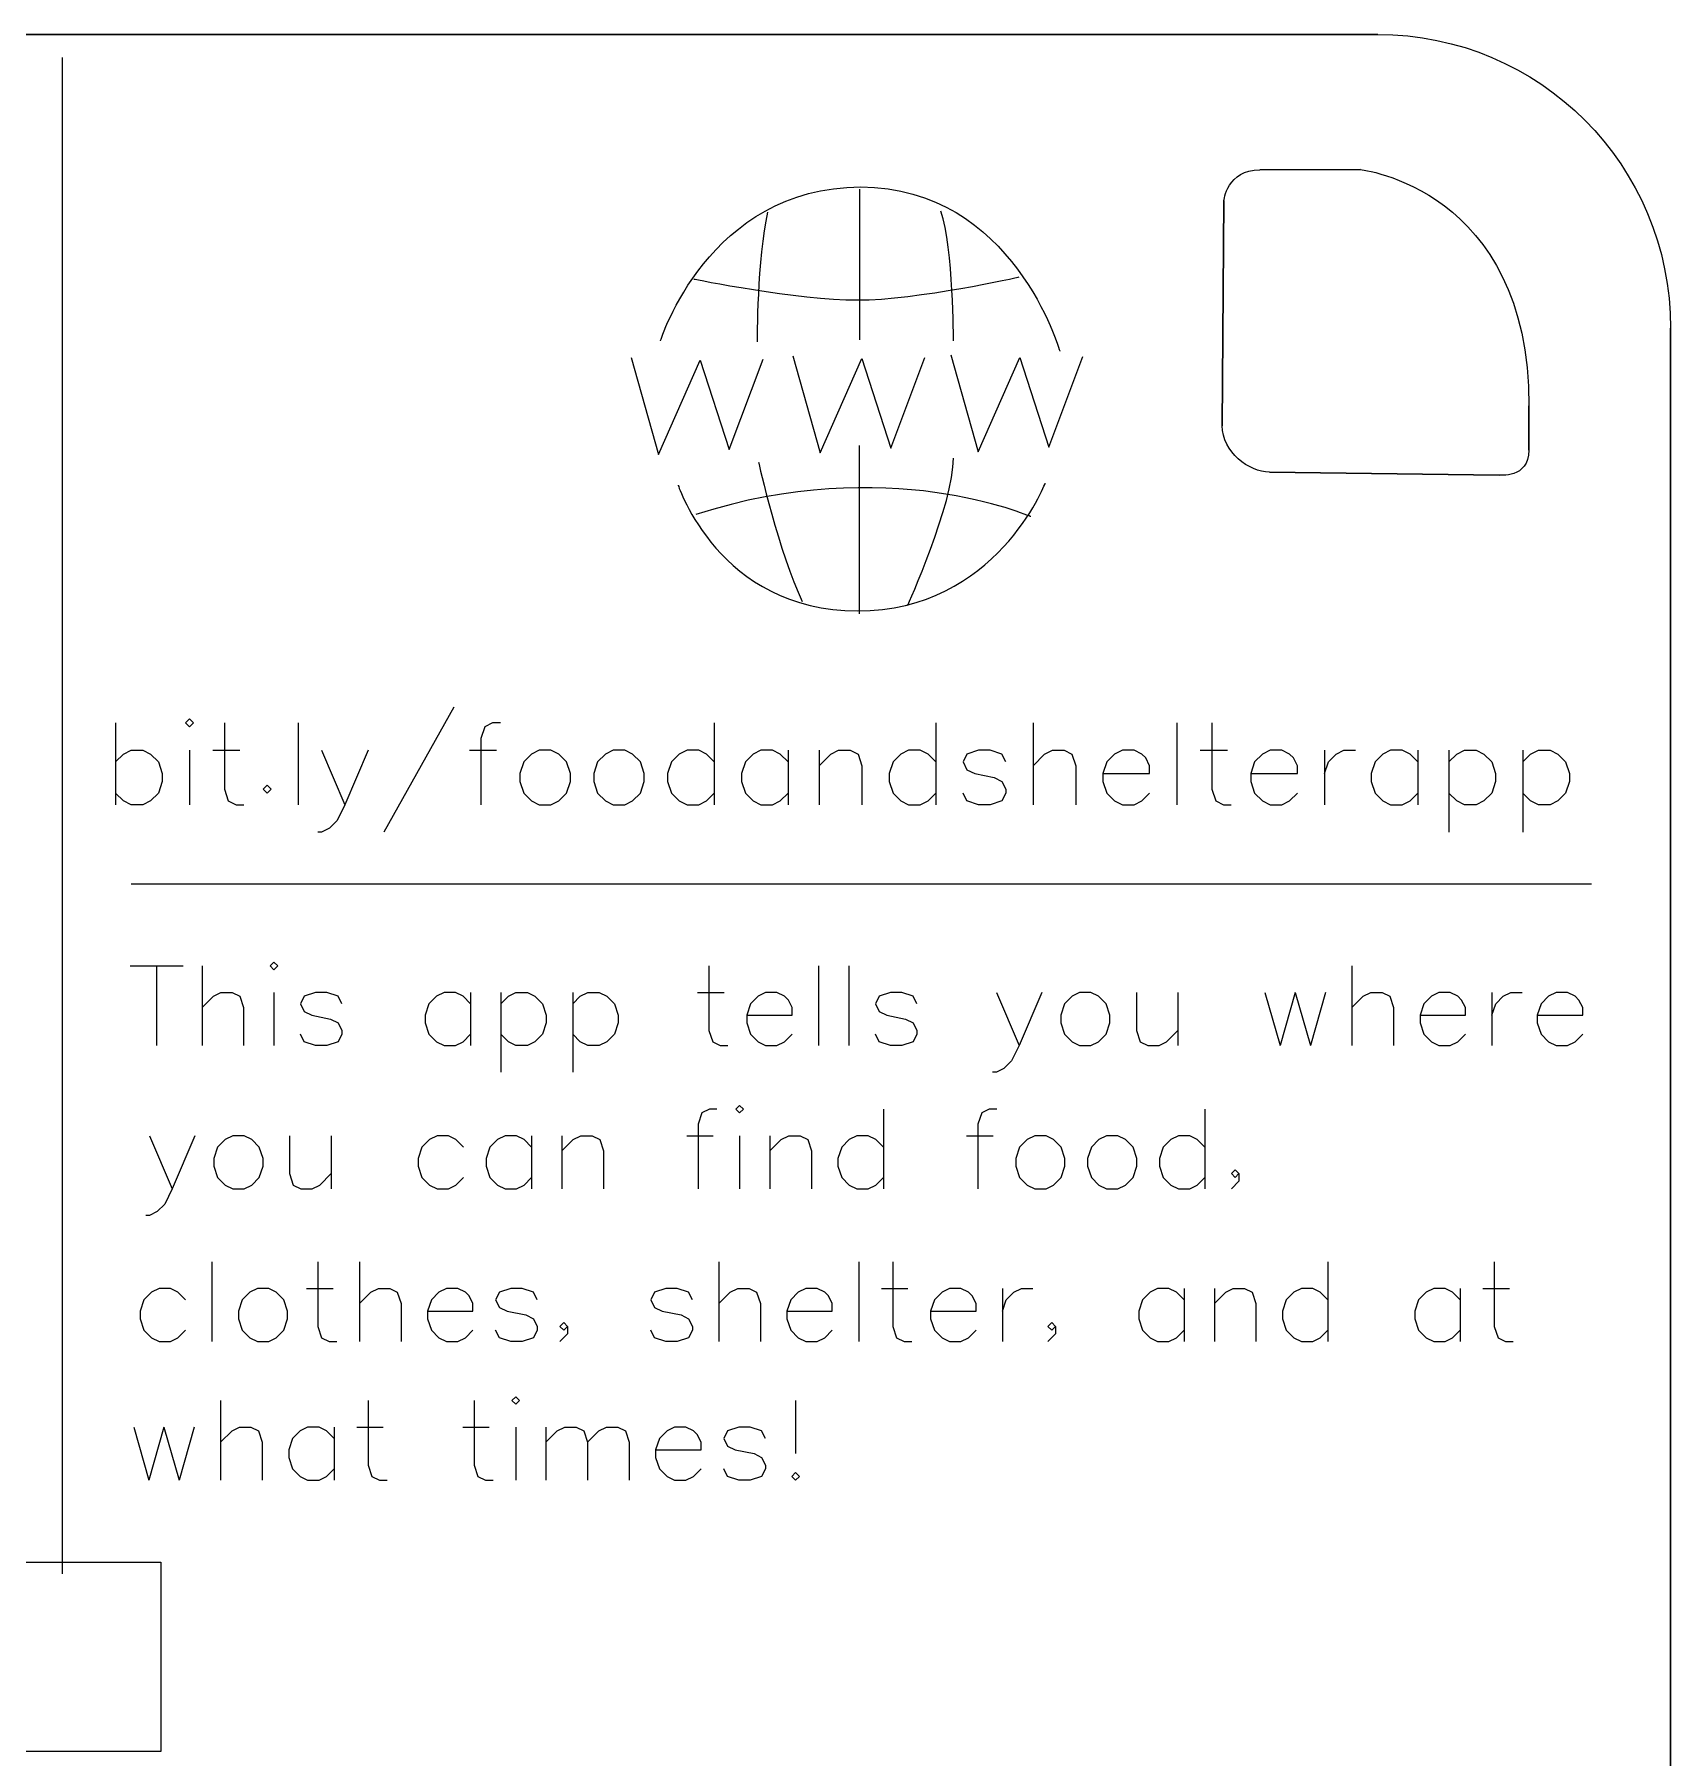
# Model space of a CAD drawing. Extents: x 0.3 to 70, y 0 to 70.
# Drawn here: x 34.96 to 70, y 33.1 to 70 of the extents above; entities that cross this region are included whole.
import ezdxf

# ---------------------------------------------------------------- set-up
doc = ezdxf.new("R2010")
doc.units = 0
for name, color, linetype in [('Cutout', 7, 'CONTINUOUS'), ('Dividers', 7, 'CONTINUOUS'), ('Graphics', 7, 'CONTINUOUS'), ('Text', 7, 'CONTINUOUS')]:
    doc.layers.add(name, color=color, linetype=linetype)

msp = doc.modelspace()

# ---------------------------------------------------------------- linework, layer by layer
at = {"layer": 'Cutout', "color": 7}
for points in [[(6.51894, 69.999503), (63.730861, 69.999503)], [(61.205593, 67.103802), (63.352285, 67.107922)], [(61.205593, 67.103785), (61.205593, 67.103802)], [(60.399885, 61.617608), (60.433252, 66.439654)], [(69.999496, 63.708423), (69.999496, 6.29161)], [(66.966914, 62.044119), (66.966914, 61.098282)], [(66.327105, 60.56366), (61.410238, 60.626601)]]:
    msp.add_lwpolyline(points, close=True, dxfattribs=at)
for points in [[(63.730861, 69.999503), (67.203684, 69.999503), (69.999496, 67.193675), (69.999496, 63.708423)], [(60.433252, 66.439654), (60.433252, 66.439654), (60.50687, 67.102441), (61.205593, 67.103785)], [(63.352285, 67.107922), (63.352285, 67.107922), (66.966914, 66.710387), (66.966914, 62.044119)], [(61.410238, 60.626601), (60.97132, 60.626601), (60.399885, 61.058266), (60.399885, 61.617608)], [(66.966914, 61.098282), (66.966914, 60.480094), (66.327105, 60.56366), (66.327105, 60.56366)]]:
    msp.add_open_spline(points, degree=3, dxfattribs=at)
at = {"layer": 'Dividers', "color": 7}
for points in [[(35.562467, 37.029694), (35.562467, 69.505034)], [(37.030643, 51.805734), (68.310088, 51.805734)]]:
    msp.add_lwpolyline(points, dxfattribs=at)
msp.add_lwpolyline([(0.253261, 37.283414), (37.668872, 37.283414), (37.668872, 33.223998), (0.253261, 33.223998), (0.253261, 37.283414)], close=True, dxfattribs=at)
at = {"layer": 'Graphics', "color": 7}
for points in [[(52.634106, 66.688519), (52.634106, 63.460929)], [(51.204741, 63.113515), (51.785418, 61.040236), (52.678773, 63.05748), (53.304121, 61.141098), (54.029971, 63.079894)], [(54.588314, 63.135929), (55.168995, 61.06265), (56.062349, 63.079894), (56.687697, 61.163512), (57.413548, 63.102308)], [(47.742994, 63.079894), (48.323675, 61.006616), (49.21703, 63.02386), (49.842378, 61.107478), (50.568225, 63.046273)], [(52.634106, 57.588508), (52.634106, 61.197133)]]:
    msp.add_lwpolyline(points, dxfattribs=at)
for points in [[(48.368342, 63.438515), (48.368342, 63.438515), (49.395696, 66.733347), (52.656441, 66.733347)], [(52.656441, 66.733347), (55.91718, 66.733347), (56.922202, 63.214377), (56.922202, 63.214377)], [(50.445391, 63.416101), (50.445391, 63.416101), (50.445391, 65.209207), (50.668727, 66.195415)], [(54.644152, 63.438515), (54.644152, 63.438515), (54.644152, 65.410931), (54.376148, 66.217829)], [(49.083025, 64.760931), (49.083025, 64.760931), (51.31641, 64.312654), (52.589436, 64.312654)], [(52.589436, 64.312654), (53.862467, 64.312654), (56.051185, 64.805758), (56.051185, 64.805758)], [(56.296856, 59.672993), (56.296856, 59.672993), (53.214786, 61.040236), (49.127692, 59.717821)], [(53.661462, 57.767818), (53.661462, 57.767818), (54.644152, 59.941959), (54.644152, 60.928167)], [(50.467723, 60.838514), (50.467723, 60.838514), (50.914399, 58.866098), (51.405745, 57.857476)], [(48.748016, 60.345408), (48.748016, 60.345408), (49.619038, 57.655749), (52.589436, 57.655749)], [(52.589436, 57.655749), (55.559839, 57.655749), (56.60953, 60.390235), (56.60953, 60.390235)]]:
    msp.add_open_spline(points, degree=3, dxfattribs=at)
at = {"layer": 'Text', "color": 7}
for points in [[(43.942364, 55.590257), (42.443877, 52.91674)], [(36.699678, 55.256068), (36.699678, 53.501572)], [(38.198165, 55.256068), (38.281415, 55.17252), (38.364665, 55.256068), (38.281415, 55.339615), (38.198165, 55.256068)], [(39.030659, 55.256068), (39.030659, 53.835762), (39.113909, 53.58512), (39.280406, 53.501572), (39.446906, 53.501572)], [(40.612393, 55.256068), (40.612393, 53.501572)], [(44.941355, 55.256068), (44.774855, 55.256068), (44.608358, 55.17252), (44.525108, 54.921878), (44.525108, 53.501572)], [(49.520066, 55.256068), (49.520066, 53.501572)], [(54.265274, 55.256068), (54.265274, 53.501572)], [(56.346505, 55.256068), (56.346505, 53.501572)], [(59.426726, 55.256068), (59.426726, 53.501572)], [(60.17597, 55.256068), (60.17597, 53.835762), (60.25922, 53.58512), (60.425717, 53.501572), (60.592216, 53.501572)], [(36.699678, 54.420594), (36.866178, 54.587688), (37.032675, 54.671236), (37.282425, 54.671236), (37.448922, 54.587688), (37.615422, 54.420594), (37.698672, 54.169952), (37.698672, 54.002857), (37.615422, 53.752214), (37.448922, 53.58512), (37.282425, 53.501572), (37.032675, 53.501572), (36.866178, 53.58512), (36.699678, 53.752214)], [(38.281415, 54.671236), (38.281415, 53.501572)], [(38.780912, 54.671236), (39.363656, 54.671236)], [(42.110883, 54.671236), (41.611386, 53.501572), (41.444886, 53.167383), (41.278389, 53.000288), (41.11189, 52.91674), (41.028643, 52.91674)], [(41.11189, 54.671236), (41.611386, 53.501572)], [(44.275361, 54.671236), (44.858105, 54.671236)], [(45.773848, 54.671236), (45.607351, 54.587688), (45.440851, 54.420594), (45.357601, 54.169952), (45.357601, 54.002857), (45.440851, 53.752214), (45.607351, 53.58512), (45.773848, 53.501572), (46.023598, 53.501572), (46.190095, 53.58512), (46.356595, 53.752214), (46.439842, 54.002857), (46.439842, 54.169952), (46.356595, 54.420594), (46.190095, 54.587688), (46.023598, 54.671236), (45.773848, 54.671236)], [(47.355582, 54.671236), (47.189085, 54.587688), (47.022585, 54.420594), (46.939335, 54.169952), (46.939335, 54.002857), (47.022585, 53.752214), (47.189085, 53.58512), (47.355582, 53.501572), (47.605332, 53.501572), (47.771829, 53.58512), (47.938329, 53.752214), (48.021576, 54.002857), (48.021576, 54.169952), (47.938329, 54.420594), (47.771829, 54.587688), (47.605332, 54.671236), (47.355582, 54.671236)], [(49.520066, 54.420594), (49.353566, 54.587688), (49.187069, 54.671236), (48.937319, 54.671236), (48.770822, 54.587688), (48.604322, 54.420594), (48.521072, 54.169952), (48.521072, 54.002857), (48.604322, 53.752214), (48.770822, 53.58512), (48.937319, 53.501572), (49.187069, 53.501572), (49.353566, 53.58512), (49.520066, 53.752214)], [(51.101803, 54.420594), (50.935303, 54.587688), (50.768806, 54.671236), (50.519056, 54.671236), (50.352559, 54.587688), (50.186059, 54.420594), (50.10281, 54.169952), (50.10281, 54.002857), (50.186059, 53.752214), (50.352559, 53.58512), (50.519056, 53.501572), (50.768806, 53.501572), (50.935303, 53.58512), (51.101803, 53.752214)], [(51.101803, 54.671236), (51.101803, 53.501572)], [(51.767794, 54.671236), (51.767794, 53.501572)], [(51.767794, 54.337046), (52.017541, 54.587688), (52.18404, 54.671236), (52.433787, 54.671236), (52.600287, 54.587688), (52.683537, 54.337046), (52.683537, 53.501572)], [(54.265274, 54.420594), (54.098774, 54.587688), (53.932277, 54.671236), (53.682527, 54.671236), (53.51603, 54.587688), (53.349531, 54.420594), (53.266281, 54.169952), (53.266281, 54.002857), (53.349531, 53.752214), (53.51603, 53.58512), (53.682527, 53.501572), (53.932277, 53.501572), (54.098774, 53.58512), (54.265274, 53.752214)], [(55.763761, 54.420594), (55.680511, 54.587688), (55.430764, 54.671236), (55.181015, 54.671236), (54.931268, 54.587688), (54.848018, 54.420594), (54.931268, 54.253499), (55.097765, 54.169952), (55.514011, 54.086404), (55.680511, 54.002857), (55.763761, 53.835762), (55.763761, 53.752214), (55.680511, 53.58512), (55.430764, 53.501572), (55.181015, 53.501572), (54.931268, 53.58512), (54.848018, 53.752214)], [(56.346505, 54.337046), (56.596252, 54.587688), (56.762752, 54.671236), (57.012499, 54.671236), (57.178998, 54.587688), (57.262248, 54.337046), (57.262248, 53.501572)], [(57.844989, 54.169952), (58.843982, 54.169952), (58.843982, 54.337046), (58.760733, 54.504141), (58.677483, 54.587688), (58.510986, 54.671236), (58.261236, 54.671236), (58.094739, 54.587688), (57.928239, 54.420594), (57.844989, 54.169952), (57.844989, 54.002857), (57.928239, 53.752214), (58.094739, 53.58512), (58.261236, 53.501572), (58.510986, 53.501572), (58.677483, 53.58512), (58.843982, 53.752214)], [(59.926223, 54.671236), (60.508967, 54.671236)], [(61.008463, 54.169952), (62.007456, 54.169952), (62.007456, 54.337046), (61.924207, 54.504141), (61.840957, 54.587688), (61.67446, 54.671236), (61.42471, 54.671236), (61.258213, 54.587688), (61.091713, 54.420594), (61.008463, 54.169952), (61.008463, 54.002857), (61.091713, 53.752214), (61.258213, 53.58512), (61.42471, 53.501572), (61.67446, 53.501572), (61.840957, 53.58512), (62.007456, 53.752214)], [(62.5902, 54.671236), (62.5902, 53.501572)], [(62.5902, 54.169952), (62.673447, 54.420594), (62.839947, 54.587688), (63.006447, 54.671236), (63.256194, 54.671236)], [(64.588181, 54.420594), (64.421681, 54.587688), (64.255184, 54.671236), (64.005435, 54.671236), (63.838938, 54.587688), (63.672438, 54.420594), (63.589188, 54.169952), (63.589188, 54.002857), (63.672438, 53.752214), (63.838938, 53.58512), (64.005435, 53.501572), (64.255184, 53.501572), (64.421681, 53.58512), (64.588181, 53.752214)], [(64.588181, 54.671236), (64.588181, 53.501572)], [(65.254175, 54.671236), (65.254175, 52.91674)], [(65.254175, 54.420594), (65.420675, 54.587688), (65.587172, 54.671236), (65.836921, 54.671236), (66.003418, 54.587688), (66.169918, 54.420594), (66.253168, 54.169952), (66.253168, 54.002857), (66.169918, 53.752214), (66.003418, 53.58512), (65.836921, 53.501572), (65.587172, 53.501572), (65.420675, 53.58512), (65.254175, 53.752214)], [(66.835909, 54.671236), (66.835909, 52.91674)], [(66.835909, 54.420594), (67.002409, 54.587688), (67.168906, 54.671236), (67.418656, 54.671236), (67.585153, 54.587688), (67.751652, 54.420594), (67.834902, 54.169952), (67.834902, 54.002857), (67.751652, 53.752214), (67.585153, 53.58512), (67.418656, 53.501572), (67.168906, 53.501572), (67.002409, 53.58512), (66.835909, 53.752214)], [(39.946399, 53.919309), (39.863149, 53.835762), (39.946399, 53.752214), (40.029649, 53.835762), (39.946399, 53.919309)], [(37.011977, 50.051739), (38.146053, 50.051739)], [(37.579015, 50.051739), (37.579015, 48.344534)], [(38.551079, 50.051739), (38.551079, 48.344534)], [(40.009174, 50.051739), (40.09018, 49.970444), (40.171187, 50.051739), (40.09018, 50.133035), (40.009174, 50.051739)], [(49.405802, 50.051739), (49.405802, 48.669716), (49.486809, 48.425829), (49.648818, 48.344534), (49.810828, 48.344534)], [(51.754958, 50.051739), (51.754958, 48.344534)], [(52.403002, 50.051739), (52.403002, 48.344534)], [(63.17672, 50.051739), (63.17672, 48.344534)], [(38.551079, 49.157489), (38.794095, 49.401375), (38.956104, 49.482671), (39.19912, 49.482671), (39.36113, 49.401375), (39.442136, 49.157489), (39.442136, 48.344534)], [(40.09018, 49.482671), (40.09018, 48.344534)], [(41.548279, 49.238784), (41.467272, 49.401375), (41.224256, 49.482671), (40.981241, 49.482671), (40.738225, 49.401375), (40.657221, 49.238784), (40.738225, 49.076193), (40.900237, 48.994898), (41.305263, 48.913602), (41.467272, 48.832307), (41.548279, 48.669716), (41.548279, 48.58842), (41.467272, 48.425829), (41.224256, 48.344534), (40.981241, 48.344534), (40.738225, 48.425829), (40.657221, 48.58842)], [(44.30246, 49.238784), (44.14045, 49.401375), (43.978438, 49.482671), (43.735422, 49.482671), (43.573412, 49.401375), (43.411402, 49.238784), (43.330396, 48.994898), (43.330396, 48.832307), (43.411402, 48.58842), (43.573412, 48.425829), (43.735422, 48.344534), (43.978438, 48.344534), (44.14045, 48.425829), (44.30246, 48.58842)], [(44.30246, 49.482671), (44.30246, 48.344534)], [(44.950504, 49.482671), (44.950504, 47.775465)], [(44.950504, 49.238784), (45.112514, 49.401375), (45.274526, 49.482671), (45.517542, 49.482671), (45.679552, 49.401375), (45.841562, 49.238784), (45.922568, 48.994898), (45.922568, 48.832307), (45.841562, 48.58842), (45.679552, 48.425829), (45.517542, 48.344534), (45.274526, 48.344534), (45.112514, 48.425829), (44.950504, 48.58842)], [(46.489609, 49.482671), (46.489609, 47.775465)], [(46.489609, 49.238784), (46.651618, 49.401375), (46.813631, 49.482671), (47.056647, 49.482671), (47.218656, 49.401375), (47.380666, 49.238784), (47.461672, 48.994898), (47.461672, 48.832307), (47.380666, 48.58842), (47.218656, 48.425829), (47.056647, 48.344534), (46.813631, 48.344534), (46.651618, 48.425829), (46.489609, 48.58842)], [(49.162787, 49.482671), (49.729825, 49.482671)], [(50.215856, 48.994898), (51.18792, 48.994898), (51.18792, 49.157489), (51.106914, 49.32008), (51.02591, 49.401375), (50.863898, 49.482671), (50.620882, 49.482671), (50.458872, 49.401375), (50.296863, 49.238784), (50.215856, 48.994898), (50.215856, 48.832307), (50.296863, 48.58842), (50.458872, 48.425829), (50.620882, 48.344534), (50.863898, 48.344534), (51.02591, 48.425829), (51.18792, 48.58842)], [(53.861098, 49.238784), (53.780092, 49.401375), (53.537076, 49.482671), (53.29406, 49.482671), (53.051044, 49.401375), (52.970041, 49.238784), (53.051044, 49.076193), (53.213056, 48.994898), (53.618082, 48.913602), (53.780092, 48.832307), (53.861098, 48.669716), (53.861098, 48.58842), (53.780092, 48.425829), (53.537076, 48.344534), (53.29406, 48.344534), (53.051044, 48.425829), (52.970041, 48.58842)], [(56.534276, 49.482671), (56.048244, 48.344534), (55.886234, 48.019352), (55.724222, 47.856761), (55.562212, 47.775465), (55.481206, 47.775465)], [(55.562212, 49.482671), (56.048244, 48.344534)], [(57.34433, 49.482671), (57.18232, 49.401375), (57.02031, 49.238784), (56.939304, 48.994898), (56.939304, 48.832307), (57.02031, 48.58842), (57.18232, 48.425829), (57.34433, 48.344534), (57.587346, 48.344534), (57.749358, 48.425829), (57.911368, 48.58842), (57.992374, 48.832307), (57.992374, 48.994898), (57.911368, 49.238784), (57.749358, 49.401375), (57.587346, 49.482671), (57.34433, 49.482671)], [(58.559412, 49.482671), (58.559412, 48.669716), (58.640416, 48.425829), (58.802428, 48.344534), (59.045444, 48.344534), (59.207454, 48.425829), (59.45047, 48.669716)], [(59.45047, 49.482671), (59.45047, 48.344534)], [(61.313593, 49.482671), (61.637616, 48.344534)], [(61.961638, 49.482671), (61.637616, 48.344534)], [(61.961638, 49.482671), (62.28566, 48.344534)], [(62.609682, 49.482671), (62.28566, 48.344534)], [(63.17672, 49.157489), (63.419736, 49.401375), (63.581746, 49.482671), (63.824762, 49.482671), (63.986771, 49.401375), (64.067777, 49.157489), (64.067777, 48.344534)], [(64.634816, 48.994898), (65.606879, 48.994898), (65.606879, 49.157489), (65.525873, 49.32008), (65.44487, 49.401375), (65.282857, 49.482671), (65.039841, 49.482671), (64.877831, 49.401375), (64.715822, 49.238784), (64.634816, 48.994898), (64.634816, 48.832307), (64.715822, 48.58842), (64.877831, 48.425829), (65.039841, 48.344534), (65.282857, 48.344534), (65.44487, 48.425829), (65.606879, 48.58842)], [(66.173917, 49.482671), (66.173917, 48.344534)], [(66.173917, 48.994898), (66.254924, 49.238784), (66.416933, 49.401375), (66.578943, 49.482671), (66.821959, 49.482671)], [(67.145984, 48.994898), (68.118047, 48.994898), (68.118047, 49.157489), (68.037041, 49.32008), (67.956038, 49.401375), (67.794025, 49.482671), (67.551009, 49.482671), (67.389, 49.401375), (67.22699, 49.238784), (67.145984, 48.994898), (67.145984, 48.832307), (67.22699, 48.58842), (67.389, 48.425829), (67.551009, 48.344534), (67.794025, 48.344534), (67.956038, 48.425829), (68.118047, 48.58842)], [(49.57782, 46.983731), (49.41581, 46.983731), (49.2538, 46.902435), (49.172794, 46.658549), (49.172794, 45.276525)], [(49.982848, 46.983731), (50.063852, 46.902435), (50.144858, 46.983731), (50.063852, 47.065026), (49.982848, 46.983731)], [(53.142058, 46.983731), (53.142058, 45.276525)], [(55.57222, 46.983731), (55.41021, 46.983731), (55.248198, 46.902435), (55.167194, 46.658549), (55.167194, 45.276525)], [(60.027515, 46.983731), (60.027515, 45.276525)], [(38.399077, 46.414662), (37.913045, 45.276525), (37.751032, 44.951344), (37.589023, 44.788752), (37.42701, 44.707457), (37.346007, 44.707457)], [(37.42701, 46.414662), (37.913045, 45.276525)], [(39.209131, 46.414662), (39.047118, 46.333367), (38.885108, 46.170776), (38.804102, 45.92689), (38.804102, 45.764298), (38.885108, 45.520412), (39.047118, 45.357821), (39.209131, 45.276525), (39.452146, 45.276525), (39.614156, 45.357821), (39.776169, 45.520412), (39.857172, 45.764298), (39.857172, 45.92689), (39.776169, 46.170776), (39.614156, 46.333367), (39.452146, 46.414662), (39.209131, 46.414662)], [(40.42421, 46.414662), (40.42421, 45.601707), (40.505216, 45.357821), (40.667226, 45.276525), (40.910245, 45.276525), (41.072254, 45.357821), (41.31527, 45.601707)], [(41.31527, 46.414662), (41.31527, 45.276525)], [(44.150458, 46.170776), (43.988448, 46.333367), (43.826438, 46.414662), (43.583423, 46.414662), (43.42141, 46.333367), (43.2594, 46.170776), (43.178394, 45.92689), (43.178394, 45.764298), (43.2594, 45.520412), (43.42141, 45.357821), (43.583423, 45.276525), (43.826438, 45.276525), (43.988448, 45.357821), (44.150458, 45.520412)], [(45.608556, 46.170776), (45.446546, 46.333367), (45.284534, 46.414662), (45.041518, 46.414662), (44.879508, 46.333367), (44.717496, 46.170776), (44.636492, 45.92689), (44.636492, 45.764298), (44.717496, 45.520412), (44.879508, 45.357821), (45.041518, 45.276525), (45.284534, 45.276525), (45.446546, 45.357821), (45.608556, 45.520412)], [(45.608556, 46.414662), (45.608556, 45.276525)], [(46.2566, 46.414662), (46.2566, 45.276525)], [(46.2566, 46.08948), (46.499616, 46.333367), (46.661626, 46.414662), (46.904642, 46.414662), (47.066654, 46.333367), (47.147658, 46.08948), (47.147658, 45.276525)], [(48.929778, 46.414662), (49.496816, 46.414662)], [(50.063852, 46.414662), (50.063852, 45.276525)], [(50.711896, 46.414662), (50.711896, 45.276525)], [(50.711896, 46.08948), (50.954912, 46.333367), (51.116924, 46.414662), (51.35994, 46.414662), (51.52195, 46.333367), (51.602956, 46.08948), (51.602956, 45.276525)], [(53.142058, 46.170776), (52.980048, 46.333367), (52.818036, 46.414662), (52.57502, 46.414662), (52.41301, 46.333367), (52.250998, 46.170776), (52.169994, 45.92689), (52.169994, 45.764298), (52.250998, 45.520412), (52.41301, 45.357821), (52.57502, 45.276525), (52.818036, 45.276525), (52.980048, 45.357821), (53.142058, 45.520412)], [(54.924175, 46.414662), (55.491213, 46.414662)], [(56.382274, 46.414662), (56.220264, 46.333367), (56.058252, 46.170776), (55.977248, 45.92689), (55.977248, 45.764298), (56.058252, 45.520412), (56.220264, 45.357821), (56.382274, 45.276525), (56.62529, 45.276525), (56.787302, 45.357821), (56.949312, 45.520412), (57.030318, 45.764298), (57.030318, 45.92689), (56.949312, 46.170776), (56.787302, 46.333367), (56.62529, 46.414662), (56.382274, 46.414662)], [(57.921375, 46.414662), (57.759366, 46.333367), (57.597356, 46.170776), (57.51635, 45.92689), (57.51635, 45.764298), (57.597356, 45.520412), (57.759366, 45.357821), (57.921375, 45.276525), (58.164391, 45.276525), (58.326404, 45.357821), (58.488413, 45.520412), (58.56942, 45.764298), (58.56942, 45.92689), (58.488413, 46.170776), (58.326404, 46.333367), (58.164391, 46.414662), (57.921375, 46.414662)], [(60.027515, 46.170776), (59.865506, 46.333367), (59.703496, 46.414662), (59.46048, 46.414662), (59.298467, 46.333367), (59.136458, 46.170776), (59.055452, 45.92689), (59.055452, 45.764298), (59.136458, 45.520412), (59.298467, 45.357821), (59.46048, 45.276525), (59.703496, 45.276525), (59.865506, 45.357821), (60.027515, 45.520412)], [(60.756566, 45.601707), (60.67556, 45.520412), (60.594553, 45.601707), (60.67556, 45.683003), (60.756566, 45.601707), (60.756566, 45.439116), (60.594553, 45.276525)], [(38.763665, 43.71391), (38.763665, 42.006705)], [(41.031815, 43.71391), (41.031815, 42.331887), (41.112821, 42.088), (41.274831, 42.006705), (41.436843, 42.006705)], [(41.922875, 43.71391), (41.922875, 42.006705)], [(49.618386, 43.71391), (49.618386, 42.006705)], [(52.615586, 43.71391), (52.615586, 42.006705)], [(53.344634, 43.71391), (53.344634, 42.331887), (53.42564, 42.088), (53.58765, 42.006705), (53.749662, 42.006705)], [(62.660256, 43.71391), (62.660256, 42.006705)], [(66.224491, 43.71391), (66.224491, 42.331887), (66.305498, 42.088), (66.467507, 42.006705), (66.629517, 42.006705)], [(38.196627, 42.900955), (38.034615, 43.063546), (37.872605, 43.144841), (37.629589, 43.144841), (37.467577, 43.063546), (37.305567, 42.900955), (37.224561, 42.657068), (37.224561, 42.494477), (37.305567, 42.250591), (37.467577, 42.088), (37.629589, 42.006705), (37.872605, 42.006705), (38.034615, 42.088), (38.196627, 42.250591)], [(39.735729, 43.144841), (39.573719, 43.063546), (39.411707, 42.900955), (39.330701, 42.657068), (39.330701, 42.494477), (39.411707, 42.250591), (39.573719, 42.088), (39.735729, 42.006705), (39.978745, 42.006705), (40.140755, 42.088), (40.302767, 42.250591), (40.383773, 42.494477), (40.383773, 42.657068), (40.302767, 42.900955), (40.140755, 43.063546), (39.978745, 43.144841), (39.735729, 43.144841)], [(40.788799, 43.144841), (41.355837, 43.144841)], [(41.922875, 42.819659), (42.165891, 43.063546), (42.327901, 43.144841), (42.570916, 43.144841), (42.732929, 43.063546), (42.813935, 42.819659), (42.813935, 42.006705)], [(43.38097, 42.657068), (44.353037, 42.657068), (44.353037, 42.819659), (44.272031, 42.98225), (44.191024, 43.063546), (44.029015, 43.144841), (43.785999, 43.144841), (43.623989, 43.063546), (43.461977, 42.900955), (43.38097, 42.657068), (43.38097, 42.494477), (43.461977, 42.250591), (43.623989, 42.088), (43.785999, 42.006705), (44.029015, 42.006705), (44.191024, 42.088), (44.353037, 42.250591)], [(45.730129, 42.900955), (45.649123, 43.063546), (45.406107, 43.144841), (45.163091, 43.144841), (44.920075, 43.063546), (44.839069, 42.900955), (44.920075, 42.738364), (45.082085, 42.657068), (45.487113, 42.575773), (45.649123, 42.494477), (45.730129, 42.331887), (45.730129, 42.250591), (45.649123, 42.088), (45.406107, 42.006705), (45.163091, 42.006705), (44.920075, 42.088), (44.839069, 42.250591)], [(49.051348, 42.900955), (48.970345, 43.063546), (48.727329, 43.144841), (48.48431, 43.144841), (48.241294, 43.063546), (48.160291, 42.900955), (48.241294, 42.738364), (48.403307, 42.657068), (48.808332, 42.575773), (48.970345, 42.494477), (49.051348, 42.331887), (49.051348, 42.250591), (48.970345, 42.088), (48.727329, 42.006705), (48.48431, 42.006705), (48.241294, 42.088), (48.160291, 42.250591)], [(49.618386, 42.819659), (49.861402, 43.063546), (50.023415, 43.144841), (50.266431, 43.144841), (50.42844, 43.063546), (50.509447, 42.819659), (50.509447, 42.006705)], [(51.076485, 42.657068), (52.048548, 42.657068), (52.048548, 42.819659), (51.967545, 42.98225), (51.886539, 43.063546), (51.724526, 43.144841), (51.48151, 43.144841), (51.319501, 43.063546), (51.157491, 42.900955), (51.076485, 42.657068), (51.076485, 42.494477), (51.157491, 42.250591), (51.319501, 42.088), (51.48151, 42.006705), (51.724526, 42.006705), (51.886539, 42.088), (52.048548, 42.250591)], [(53.101618, 43.144841), (53.668656, 43.144841)], [(54.154688, 42.657068), (55.126755, 42.657068), (55.126755, 42.819659), (55.045748, 42.98225), (54.964742, 43.063546), (54.802732, 43.144841), (54.559716, 43.144841), (54.397704, 43.063546), (54.235694, 42.900955), (54.154688, 42.657068), (54.154688, 42.494477), (54.235694, 42.250591), (54.397704, 42.088), (54.559716, 42.006705), (54.802732, 42.006705), (54.964742, 42.088), (55.126755, 42.250591)], [(55.693793, 43.144841), (55.693793, 42.006705)], [(55.693793, 42.657068), (55.774796, 42.900955), (55.936809, 43.063546), (56.098818, 43.144841), (56.341834, 43.144841)], [(59.58205, 42.900955), (59.42004, 43.063546), (59.258028, 43.144841), (59.015012, 43.144841), (58.853002, 43.063546), (58.690993, 42.900955), (58.609986, 42.657068), (58.609986, 42.494477), (58.690993, 42.250591), (58.853002, 42.088), (59.015012, 42.006705), (59.258028, 42.006705), (59.42004, 42.088), (59.58205, 42.250591)], [(59.58205, 43.144841), (59.58205, 42.006705)], [(60.230094, 43.144841), (60.230094, 42.006705)], [(60.230094, 42.819659), (60.47311, 43.063546), (60.63512, 43.144841), (60.878136, 43.144841), (61.040148, 43.063546), (61.121152, 42.819659), (61.121152, 42.006705)], [(62.660256, 42.900955), (62.498244, 43.063546), (62.336234, 43.144841), (62.093218, 43.144841), (61.931206, 43.063546), (61.769196, 42.900955), (61.68819, 42.657068), (61.68819, 42.494477), (61.769196, 42.250591), (61.931206, 42.088), (62.093218, 42.006705), (62.336234, 42.006705), (62.498244, 42.088), (62.660256, 42.250591)], [(65.495444, 42.900955), (65.333431, 43.063546), (65.171422, 43.144841), (64.928406, 43.144841), (64.766393, 43.063546), (64.604384, 42.900955), (64.523377, 42.657068), (64.523377, 42.494477), (64.604384, 42.250591), (64.766393, 42.088), (64.928406, 42.006705), (65.171422, 42.006705), (65.333431, 42.088), (65.495444, 42.250591)], [(65.495444, 43.144841), (65.495444, 42.006705)], [(65.981476, 43.144841), (66.548514, 43.144841)], [(46.37817, 42.331887), (46.297167, 42.250591), (46.216161, 42.331887), (46.297167, 42.413182), (46.37817, 42.331887), (46.37817, 42.169296), (46.216161, 42.006705)], [(56.827866, 42.331887), (56.746862, 42.250591), (56.665856, 42.331887), (56.746862, 42.413182), (56.827866, 42.331887), (56.827866, 42.169296), (56.665856, 42.006705)], [(38.949994, 40.744305), (38.949994, 39.037098)], [(42.109204, 40.744305), (42.109204, 39.36228), (42.190207, 39.118395), (42.35222, 39.037098), (42.514229, 39.037098)], [(44.377353, 40.744305), (44.377353, 39.36228), (44.458359, 39.118395), (44.620369, 39.037098), (44.782382, 39.037098)], [(45.18741, 40.744305), (45.268413, 40.663008), (45.34942, 40.744305), (45.268413, 40.8256), (45.18741, 40.744305)], [(51.262811, 40.744305), (51.262811, 39.606168)], [(37.086873, 40.175235), (37.410892, 39.037098)], [(37.734915, 40.175235), (37.410892, 39.037098)], [(37.734915, 40.175235), (38.058934, 39.037098)], [(38.382956, 40.175235), (38.058934, 39.037098)], [(38.949994, 39.850053), (39.19301, 40.093941), (39.355022, 40.175235), (39.598038, 40.175235), (39.760048, 40.093941), (39.841054, 39.850053), (39.841054, 39.037098)], [(41.380156, 39.93135), (41.218146, 40.093941), (41.056134, 40.175235), (40.813118, 40.175235), (40.651108, 40.093941), (40.489096, 39.93135), (40.408092, 39.687462), (40.408092, 39.524871), (40.489096, 39.280986), (40.651108, 39.118395), (40.813118, 39.037098), (41.056134, 39.037098), (41.218146, 39.118395), (41.380156, 39.280986)], [(41.380156, 40.175235), (41.380156, 39.037098)], [(41.866188, 40.175235), (42.433226, 40.175235)], [(44.134337, 40.175235), (44.701375, 40.175235)], [(45.268413, 40.175235), (45.268413, 39.037098)], [(45.916458, 40.175235), (45.916458, 39.037098)], [(45.916458, 39.850053), (46.159474, 40.093941), (46.321483, 40.175235), (46.564499, 40.175235), (46.726509, 40.093941), (46.807515, 39.850053), (46.807515, 39.037098)], [(46.807515, 39.850053), (47.050531, 40.093941), (47.212541, 40.175235), (47.455559, 40.175235), (47.617569, 40.093941), (47.698575, 39.850053), (47.698575, 39.037098)], [(48.265613, 39.687462), (49.237677, 39.687462), (49.237677, 39.850053), (49.156671, 40.012644), (49.075667, 40.093941), (48.913655, 40.175235), (48.670639, 40.175235), (48.508629, 40.093941), (48.346617, 39.93135), (48.265613, 39.687462), (48.265613, 39.524871), (48.346617, 39.280986), (48.508629, 39.118395), (48.670639, 39.037098), (48.913655, 39.037098), (49.075667, 39.118395), (49.237677, 39.280986)], [(50.614769, 39.93135), (50.533763, 40.093941), (50.290747, 40.175235), (50.047731, 40.175235), (49.804715, 40.093941), (49.723709, 39.93135), (49.804715, 39.768759), (49.966725, 39.687462), (50.371753, 39.606168), (50.533763, 39.524871), (50.614769, 39.36228), (50.614769, 39.280986), (50.533763, 39.118395), (50.290747, 39.037098), (50.047731, 39.037098), (49.804715, 39.118395), (49.723709, 39.280986)], [(51.262811, 39.199689), (51.181807, 39.118395), (51.262811, 39.037098), (51.343817, 39.118395), (51.262811, 39.199689)]]:
    msp.add_lwpolyline(points, dxfattribs=at)

doc.saveas('drawing.dxf')
